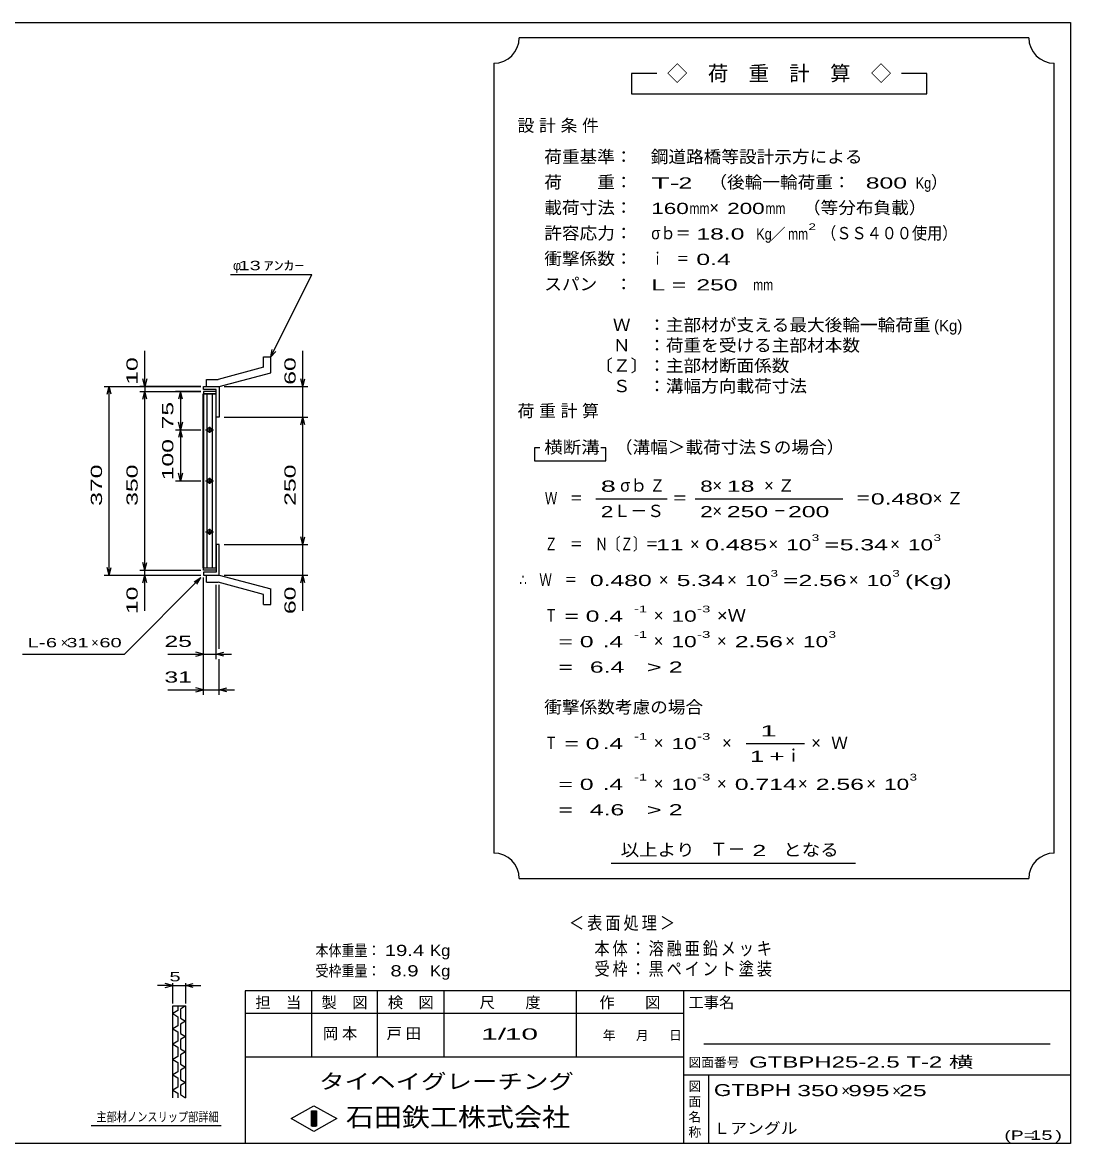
# Model space of a CAD drawing. Units: millimetres, scale not verified. Extents: x -1820 to 1731, y -1282 to 1054.
# Drawn here: x -326 to 1731, y -1146 to 1054 of the extents above; entities that cross this region are included whole.
import ezdxf
from ezdxf.enums import TextEntityAlignment as Align

# ---------------------------------------------------------------- set-up
doc = ezdxf.new("R2010")
doc.units = ezdxf.units.MM
doc.header["$LTSCALE"] = 10
for name, color, linetype, lineweight in [('0_2', 150, 'Continuous', 25), ('16', 3, 'Continuous', 25), ('19', 6, 'Continuous', 25), ('22', 4, 'Continuous', 25), ('24', 2, 'Continuous', 25), ('32', 4, 'Continuous', 25)]:
    doc.layers.add(name, color=color, linetype=linetype, lineweight=lineweight)
doc.styles.add('ベクトル', font='')
doc.styles.get('ベクトル').set_extended_font_data('ベクトル')

msp = doc.modelspace()

# ---------------------------------------------------------------- linework, layer by layer
at = {"layer": '0_2'}
for p, q in [((-1729, 1053.5), (1731, 1053.5)), ((1731, 1053.5), (1731, -1146.5)), ((1731, -846.5), (111, -846.5)), ((111, -846.5), (111, -1146.5)), ((241, -846.5), (241, -976.5)), ((371, -976.5), (371, -846.5)), ((501, -846.5), (501, -976.5)), ((761, -976.5), (761, -846.5)), ((971, -846.5), (971, -1146.5)), ((971, -891.5), (111, -891.5)), ((1691, -951.5), (1011, -951.5)), ((111, -976.5), (971, -976.5)), ((971, -1011.5), (1731, -1011.5)), ((1021, -1146.5), (1021, -1011.5)), ((201, -1097.5), (246, -1072.5)), ((246, -1072.5), (291, -1097.5)), ((246, -1122.5), (201, -1097.5)), ((241, -1082.5), (251, -1082.5)), ((241, -1112.5), (241, -1082.5)), ((241, -1082.5), (243, -1082.5)), ((243, -1082.5), (243, -1112.5)), ((245, -1112.5), (245, -1082.5)), ((245, -1082.5), (247, -1082.5)), ((291, -1097.5), (246, -1122.5)), ((247, -1082.5), (247, -1112.5)), ((249, -1112.5), (249, -1082.5)), ((249, -1082.5), (251, -1082.5)), ((251, -1082.5), (251, -1112.5)), ((251, -1082.5), (251, -1112.5)), ((251, -1112.5), (241, -1112.5)), ((243, -1112.5), (245, -1112.5)), ((247, -1112.5), (249, -1112.5)), ((1731, -1146.5), (-1729, -1146.5))]:
    msp.add_line(p, q, dxfattribs=at)
at = {"layer": '16'}
for p, q in [((28.3, -16.5), (28.3, 324.5)), ((28.3, 324.5), (29, 324.5)), ((54, 329), (29, 329)), ((29, 329), (29, 324.5)), ((29, 324.5), (54, 324.5)), ((29, 324.5), (29, -16.5)), ((54, 324.5), (29, 324.5)), ((36, 324.5), (36, -16.5)), ((47, -16.5), (47, 324.5)), ((54, 324.5), (54, 329)), ((54, -16.5), (54, 324.5)), ((33, 254), (49, 254)), ((43, 257), (39, 257)), ((39, 251), (43, 251)), ((41, 260), (41, 248)), ((33, 154), (49, 154)), ((43, 157), (39, 157)), ((41, 160), (41, 148)), ((39, 151), (43, 151)), ((33, 54), (49, 54)), ((43, 57), (39, 57)), ((39, 51), (43, 51)), ((41, 60), (41, 48)), ((29, -16.5), (28.3, -16.5)), ((29, -16.5), (54, -16.5)), ((29, -21), (29, -16.5)), ((29, -16.5), (54, -16.5)), ((54, -21), (29, -21)), ((54, -16.5), (54, -21))]:
    msp.add_line(p, q, dxfattribs=at)
for centre, radius, start, end in [((39, 254), 3, 90, 270), ((41, 254), 4, 46.6, 133.4), ((41, 254), 4, 226.6, 313.4), ((43, 254), 3, 270, 90), ((39, 154), 3, 90, 270), ((41, 154), 4, 46.6, 133.4), ((43, 154), 3, 270, 90), ((41, 154), 4, 226.6, 313.4), ((39, 54), 3, 90, 270), ((41, 54), 4, 46.6, 133.4), ((41, 54), 4, 226.6, 313.4), ((43, 54), 3, 270, 90)]:
    msp.add_arc(centre, radius, start, end, dxfattribs=at)
at = {"layer": '19'}
for p, q in [((147, 397), (161, 397)), ((147, 377), (147, 397)), ((161, 366), (161, 397)), ((147, 377), (58, 353)), ((35, 353), (58, 353)), ((35, 339), (35, 353)), ((60, 339), (161, 366)), ((29, 333), (29, 339)), ((29, 339), (59, 339)), ((54, 333), (29, 333)), ((35, 339), (60, 339)), ((54, 279), (54, 333)), ((59, 339), (60, 338)), ((60, 338), (60, 279)), ((60, 279), (54, 279)), ((60, 29), (54, 29)), ((54, 29), (54, -25)), ((60, -30), (60, 29)), ((29, -25), (29, -31)), ((54, -25), (29, -25)), ((29, -31), (59, -31)), ((35, -31), (60, -31)), ((35, -45), (35, -31)), ((59, -31), (60, -30)), ((60, -31), (161, -58)), ((35, -45), (58, -45)), ((147, -69), (58, -45)), ((161, -89), (161, -58)), ((147, -89), (147, -69)), ((147, -89), (161, -89))]:
    msp.add_line(p, q, dxfattribs=at)
at = {"layer": '22'}
for p, q in [((82, 559), (242, 559)), ((161, 397), (242, 559)), ((-86, 339), (-86, 409)), ((161, 397), (164, 411.6)), ((161, 397), (171, 408)), ((224, 339), (224, 409)), ((-86, 339), (-90, 354)), ((-82, 354), (-86, 339)), ((224, 339), (220, 354)), ((224, 339), (228, 354)), ((-166, 339), (24, 339)), ((-160, 324), (-156, 339)), ((-152, 324), (-156, 339)), ((-156, -31), (-156, 339)), ((24, 339), (-96, 339)), ((-86, 339), (-86, 329)), ((70, 339), (234, 339)), ((224, 279), (224, 339)), ((-96, 329), (24, 329)), ((-90, 314), (-86, 329)), ((-82, 314), (-86, 329)), ((-86, -21), (-86, 329)), ((24, 329), (-26, 329)), ((-16, 329), (-20, 314)), ((-12, 314), (-16, 329)), ((-16, 329), (-16, 254)), ((-16, 254), (-20, 269)), ((-12, 269), (-16, 254)), ((70, 279), (234, 279)), ((220, 264), (224, 279)), ((228, 264), (224, 279)), ((224, 29), (224, 279)), ((-26, 254), (24, 254)), ((-16, 254), (-20, 239)), ((-12, 239), (-16, 254)), ((-16, 254), (-16, 154)), ((-26, 154), (24, 154)), ((-16, 154), (-20, 169)), ((-12, 169), (-16, 154)), ((224, 29), (220, 44)), ((224, 29), (228, 44)), ((70, 29), (234, 29)), ((224, -31), (224, 29)), ((-156, -31), (-160, -16)), ((-156, -31), (-152, -16)), ((-96, -21), (24, -21)), ((-86, -21), (-90, -6)), ((-86, -21), (-82, -6)), ((-86, -31), (-86, -21)), ((-166, -31), (24, -31)), ((-126, -186), (24, -36)), ((-96, -31), (24, -31)), ((-90, -46), (-86, -31)), ((-82, -46), (-86, -31)), ((-86, -101), (-86, -31)), ((11, -44), (24, -36)), ((16, -49), (24, -36)), ((29, -196), (29, -36)), ((29, -266), (29, -36)), ((70, -31), (234, -31)), ((220, -46), (224, -31)), ((228, -46), (224, -31)), ((224, -101), (224, -31)), ((54, -196), (54, -50)), ((60, -176), (60, -50)), ((-326, -186), (-126, -186)), ((-41, -186), (29, -186)), ((29, -186), (14, -182)), ((14, -190), (29, -186)), ((29, -186), (54, -186)), ((54, -186), (69, -182)), ((69, -190), (54, -186)), ((54, -186), (84, -186)), ((60, -266), (60, -196)), ((-41, -256), (29, -256)), ((29, -256), (14, -252)), ((14, -260), (29, -256)), ((29, -256), (60, -256)), ((60, -256), (75, -252)), ((75, -260), (60, -256)), ((60, -256), (90, -256))]:
    msp.add_line(p, q, dxfattribs=at)
at = {"layer": '24', "color": 4}
for p, q in [((1649, 1023.5), (649, 1023.5)), ((599, 973.5), (599, -576.5)), ((1699, -576.5), (1699, 973.5)), ((919, 953.5), (869, 953.5)), ((869, 953.5), (869, 913.5)), ((1449, 953.5), (1399, 953.5)), ((1449, 913.5), (1449, 953.5)), ((869, 913.5), (1449, 913.5)), ((689, 218.5), (679, 218.5)), ((679, 218.5), (679, 193.5)), ((819, 218.5), (809, 218.5)), ((819, 193.5), (819, 218.5)), ((679, 193.5), (819, 193.5)), ((799, 118.5), (939, 118.5)), ((994, 118.5), (1284, 118.5)), ((1094, -361.5), (1209, -361.5)), ((829, -596.5), (1309, -596.5)), ((649, -626.5), (1649, -626.5))]:
    msp.add_line(p, q, dxfattribs=at)
for centre, start, end in [((599, 1023.5), 270, 0), ((1699, 1023.5), 180, 270), ((599, -626.5), 0, 90), ((1699, -626.5), 90, 180)]:
    msp.add_arc(centre, 50, start, end, dxfattribs=at)
at = {"layer": '32'}
for p, q in [((-31, -836.5), (-46, -832.5)), ((-31, -871.5), (-31, -831.5)), ((-6, -831.5), (-6, -871.5)), ((-6, -836.5), (9, -832.5)), ((-31, -836.5), (-61, -836.5)), ((-46, -840.5), (-31, -836.5)), ((-31, -836.5), (-6, -836.5)), ((9, -840.5), (-6, -836.5)), ((-6, -836.5), (24, -836.5)), ((-31, -876.5), (-6, -876.5)), ((-31, -1056.5), (-31, -876.5)), ((-21, -876.5), (-21, -885.5)), ((-6, -876.5), (-16, -882.5)), ((-6, -876.5), (-6, -1056.5)), ((-21, -885.5), (-31, -891.5)), ((-31, -891.5), (-21, -897.5)), ((-21, -897.5), (-21, -915.5)), ((-16, -882.5), (-16, -900.5)), ((-16, -900.5), (-6, -906.5)), ((-21, -915.5), (-31, -921.5)), ((-31, -921.5), (-21, -927.5)), ((-6, -906.5), (-16, -912.5)), ((-16, -912.5), (-16, -930.5)), ((-21, -945.5), (-31, -951.5)), ((-21, -927.5), (-21, -945.5)), ((-16, -930.5), (-6, -936.5)), ((-6, -936.5), (-16, -942.5)), ((-16, -942.5), (-16, -960.5)), ((-31, -951.5), (-21, -957.5)), ((-21, -957.5), (-21, -975.5)), ((-16, -960.5), (-6, -966.5)), ((-6, -966.5), (-16, -972.5)), ((-21, -975.5), (-31, -981.5)), ((-31, -981.5), (-21, -987.5)), ((-21, -987.5), (-21, -1005.5)), ((-16, -972.5), (-16, -990.5)), ((-21, -1005.5), (-31, -1011.5)), ((-31, -1011.5), (-21, -1017.5)), ((-16, -990.5), (-6, -996.5)), ((-6, -996.5), (-16, -1002.5)), ((-16, -1002.5), (-16, -1020.5)), ((-21, -1017.5), (-21, -1035.5)), ((-16, -1020.5), (-6, -1026.5)), ((-6, -1026.5), (-16, -1032.5)), ((-16, -1032.5), (-16, -1050.5)), ((-21, -1035.5), (-31, -1041.5)), ((-31, -1041.5), (-21, -1047.5)), ((-21, -1047.5), (-21, -1056.5)), ((-16, -1050.5), (-6, -1056.5)), ((64, -1111.5), (-191, -1111.5))]:
    msp.add_line(p, q, dxfattribs=at)

# ---------------------------------------------------------------- texts
at = {"layer": '0_2', "style": 'ベクトル'}
for s, height, p in [('担\u3000当', 21.99, (131, -869.5)), ('製\u3000図', 21.99, (261, -869.5)), ('検\u3000図', 21.99, (391, -869.5)), ('尺\u3000\u3000度', 21.99, (571, -869.5)), ('作\u3000\u3000図', 21.99, (806, -869.5)), ('工事名', 21.99, (981, -869.5)), ('年', 18.3, (813, -934)), ('月', 18.3, (878, -934)), ('日', 18.3, (943, -934)), ('図面番号', 18.33, (981, -987)), ('図', 18.3, (981, -1034)), ('面', 18.3, (981, -1064)), ('名', 18.3, (981, -1094)), ('称', 18.3, (981, -1124))]:
    msp.add_text(s, height=height, dxfattribs=at).set_placement(p, align=Align.MIDDLE_LEFT)
at = {"layer": '0_2', "color": 222, "style": 'ベクトル'}
for s, height, width, p in [('タイヘイグレーチング', 29.33, 1.25, (256, -1024.5)), ('石田鉄工株式会社', 36.66, 1.1, (308.5, -1094.5))]:
    msp.add_text(s, height=height, dxfattribs=dict(at, width=width)).set_placement(p, align=Align.MIDDLE_LEFT)
at = {"layer": '22', "color": 2, "style": 'ベクトル'}
for s, height, p in [('φ', 18.3, (87, 576.5)), ('×', 18.3, (-251, -163.5)), ('×', 18.3, (-191, -163.5)), ('×', 22, (1281, -1042.5)), ('×', 22, (1381, -1042.5))]:
    msp.add_text(s, height=height, dxfattribs=at).set_placement(p, align=Align.MIDDLE_LEFT)
for s, height, width, p in [(' 13 ', 18.33, 1.6, (87, 576.5)), ('ｱﾝｶｰ', 18.33, 1.6, (147, 576.5)), (' 25 ', 21.99, 1.65, (-61, -161)), ('L-', 18.33, 1.6, (-316, -163.5)), (' 6 ', 18.33, 1.6, (-291, -163.5)), (' 31 ', 18.33, 1.6, (-251, -163.5)), (' 60 ', 18.33, 1.6, (-186, -163.5)), (' 31 ', 21.99, 1.65, (-61, -231)), ('本体重量：', 21.99, 0.85, (249, -767.5)), (' 19.4', 21.99, 1.35, (374, -767.5)), ('Kg', 21.99, 1.1, (474, -767.5)), ('受枠重量：', 21.99, 0.85, (249, -807.5)), ('  8.9', 21.99, 1.35, (374, -807.5)), ('Kg', 21.99, 1.1, (474, -807.5)), ('1/', 21.99, 2, (574, -931.5)), (' 10 ', 21.99, 2, (604, -931.5)), ('GTBPH25-2.5 T-2 横             ', 21.99, 1.6, (1100, -986.5)), ('GTBPH', 23.46, 1.4, (1031, -1041.5)), (' 350 ', 21.99, 1.65, (1181, -1042.5)), (' 995 ', 21.99, 1.65, (1281, -1042.5)), (' 25 ', 21.99, 1.65, (1381, -1042.5)), ('Ｌアングル', 21.99, 1.1, (1030, -1116.5)), ('(P=', 18.33, 1.55, (1601, -1130)), (' 15 ', 18.33, 1.6, (1641, -1130)), (')', 18.3, 1.6, (1701, -1130))]:
    msp.add_text(s, height=height, dxfattribs=dict(at, width=width)).set_placement(p, align=Align.MIDDLE_LEFT)
at = {"layer": '22', "color": 2, "style": 'ベクトル', "width": 1.65}
for s, p in [(' 10 ', (-111, 329)), (' 60 ', (199, 329)), (' 75 ', (-41, 241.5)), (' 100 ', (-41, 141.5)), (' 370 ', (-181, 91.5)), (' 350 ', (-111, 91.5)), (' 250 ', (199, 91.5)), (' 10 ', (-111, -121)), (' 60 ', (199, -121))]:
    msp.add_text(s, height=21.99, rotation=90, dxfattribs=at).set_placement(p, align=Align.MIDDLE_LEFT)
at = {"layer": '22', "color": 2, "attachment_point": 4, "style": 'ベクトル'}
for s, insert, char_height in [('\\T1.2;\\W0.85;＜表面処理＞', (746.5, -715), 25.66), ('\\T1.19;\\W0.85;本体：溶融亜鉛メッキ', (796.5, -765), 25.66), ('\\T1.19;\\W0.85;受枠：黒ペイント塗装', (796.5, -805), 25.66), ('\\T1.25;岡本\u3000', (263.5, -931.5), 21.99), ('\\T1.25;戸田\u3000', (388.5, -931.5), 21.99)]:
    msp.add_mtext(s, dxfattribs=dict(at, insert=insert, char_height=char_height))
at = {"layer": '24', "style": 'ベクトル'}
for s, height, p in [('◇\u3000荷\u3000重\u3000計\u3000算\u3000◇', 29.33, (939, 953.5)), ('）', 24.2, (1457, 740)), ('×', 24.2, (1022, 690)), ('／', 22, (1141.5, 638.5)), ('(Kg)', 21.99, (1463, 458.5)), ('σｂ', 24.19, (847, 145)), ('×', 24.2, (1028, 145)), ('Ｌ－Ｓ', 24.19, (834, 95)), ('×', 24.2, (1028, 95)), ('×', 24.2, (984, 30)), ('×', 24.2, (1138, 30)), ('×', 24.2, (1377, 30)), ('×', 24.2, (923, -40)), ('×', 24.2, (1057, -40)), ('×', 24.2, (1296, -40)), ('×', 24.2, (913, -110)), ('×', 24.2, (913, -160)), ('×', 24.2, (1037, -160)), ('×', 24.2, (1171, -160)), ('Ｗ', 24.2, (1261, -360)), ('×', 24.2, (913, -360)), ('×', 24.2, (1047, -360)), ('ｉ', 24.2, (1170.5, -385)), ('×', 24.2, (1222, -360)), ('×', 24.2, (913, -440)), ('×', 24.2, (1037, -440)), ('×', 24.2, (1196, -440)), ('×', 24.2, (1330, -440)), ('Ｔ－', 25.66, (1023, -569))]:
    msp.add_text(s, height=height, dxfattribs=at).set_placement(p, align=Align.MIDDLE_LEFT)
for s, height, width, p in [('荷重基準：\u3000', 24.19, 1.05, (698, 790)), ('鋼道路橋等設計示方による', 24.19, 1.05, (907, 790)), ('荷\u3000\u3000重：\u3000', 24.19, 1.05, (698, 740)), ('T-', 21.99, 2, (908, 738.5)), (' 2 ', 21.99, 1.65, (948, 738.5)), ('（後輪一輪荷重：', 24.19, 1.05, (1022, 740)), ('  800', 21.99, 1.65, (1302, 738.5)), ('Kg', 21.99, 0.85, (1427, 738.5)), ('載荷寸法：\u3000', 24.19, 1.05, (698, 690)), ('\u3000（等分布負載）', 24.19, 1.05, (1171, 690)), ('160', 21.99, 1.5, (908, 688.5)), ('mm', 21.99, 0.8, (983, 688.5)), ('200', 21.99, 1.5, (1057, 688.5)), ('mm', 21.99, 0.8, (1132, 688.5)), ('許容応力：\u3000', 24.19, 1.05, (698, 640)), ('σｂ＝', 24.19, 0.9, (908, 640)), (' 18.0', 21.99, 1.65, (983, 638.5)), ('Kg', 21.99, 0.85, (1114, 638.5)), ('mm', 21.99, 0.8, (1176.5, 638.5)), ('2', 13.2, 1.5, (1216.5, 652.5)), ('（ＳＳ４００使用）', 24.19, 0.9, (1241.5, 640)), ('衝撃係数：\u3000', 24.19, 1.05, (698, 590)), ('ｉ\u3000＝', 24.19, 0.75, (908, 590)), (' 0.4', 21.99, 1.65, (983, 588.5)), ('スパン\u3000：\u3000', 24.19, 1.05, (698, 540)), ('L =', 21.99, 1.65, (908, 538.5)), (' 250 ', 21.99, 1.65, (983, 538.5)), ('mm', 21.99, 0.8, (1108, 538.5)), ('\u3000Ｗ\u3000：主部材が支える最大後輪一輪荷重', 24.19, 1.05, (798, 460)), ('\u3000Ｎ\u3000：荷重を受ける主部材本数', 24.19, 1.05, (798, 420)), ('〔Ｚ〕：主部材断面係数', 24.19, 1.05, (798, 380)), ('\u3000Ｓ\u3000：溝幅方向載荷寸法', 24.19, 1.05, (798, 340)), ('横断溝', 24.19, 1.1, (698, 220)), ('\u3000（溝幅＞載荷寸法Ｓの場合）', 24.19, 1.05, (802, 220)), ('8', 22, 1.8, (809, 143.5)), ('Ｚ', 24.2, 0.9, (905, 145)), ('8', 22, 1.5, (1004, 143.5)), (' 18 ', 21.99, 1.65, (1043, 143.5)), ('Ｗ\u3000＝', 24.19, 0.75, (699, 120)), ('＝', 24.2, 0.9, (949, 120)), ('＝', 24.2, 0.9, (1309, 120)), ('0.480', 21.99, 1.65, (1339, 118.5)), ('2', 22, 1.5, (809, 93.5)), ('2', 22, 1.5, (1004, 93.5)), (' 250 ', 21.99, 1.65, (1043, 93.5)), ('－', 24.2, 0.75, (1148, 95)), (' 200 ', 21.99, 1.65, (1163, 93.5)), ('Ｚ\u3000＝\u3000Ｎ〔Ｚ〕＝', 24.19, 0.75, (699, 30)), ('3', 13.2, 1.5, (1223, 42.5)), ('3', 13.2, 1.5, (1462, 42.5)), (' 11 ', 21.99, 1.65, (904, 28.5)), ('0.485', 21.99, 1.65, (1014, 28.5)), ('10', 21.99, 1.5, (1173, 28.5)), ('=', 22, 1.7, (1248, 28.5)), ('5.34', 21.99, 1.65, (1278, 28.5)), ('10', 21.99, 1.5, (1412, 28.5)), ('3', 13.2, 1.5, (1142, -27.5)), ('3', 13.2, 1.5, (1381, -27.5)), ('∴\u3000Ｗ\u3000＝', 24.19, 0.75, (649, -40)), (' 0.480', 21.99, 1.65, (774, -41.5)), ('5.34', 21.99, 1.65, (958, -41.5)), ('10', 21.99, 1.5, (1092, -41.5)), ('=', 22, 1.7, (1167, -41.5)), ('2.56', 21.99, 1.65, (1197, -41.5)), ('10', 21.99, 1.5, (1331, -41.5)), ('(Kg)', 21.99, 1.65, (1406, -41.5)), ('Ｔ', 24.2, 0.75, (699, -110)), (' = 0', 21.99, 1.65, (724, -111.5)), (' .4 ', 21.99, 1.65, (799, -111.5)), ('-1', 13.2, 1.65, (874, -97.5)), ('10', 21.99, 1.5, (948, -111.5)), ('-3', 13.2, 1.65, (998, -97.5)), ('×Ｗ', 24.19, 1.1, (1037, -110)), ('  = 0', 21.99, 1.65, (699, -161.5)), (' .4 ', 21.99, 1.65, (799, -161.5)), ('-1', 13.2, 1.65, (874, -147.5)), ('10', 21.99, 1.5, (948, -161.5)), ('-3', 13.2, 1.65, (998, -147.5)), ('2.56', 21.99, 1.65, (1072, -161.5)), ('10', 21.99, 1.5, (1206, -161.5)), ('3', 13.2, 1.5, (1256, -147.5)), ('  =', 21.99, 1.65, (699, -211.5)), (' 6.4', 21.99, 1.65, (774, -211.5)), ('>', 22, 1.7, (899, -211.5)), (' 2 ', 21.99, 1.65, (929, -211.5)), ('衝撃係数考慮の場合', 24.19, 1.05, (698, -290)), ('Ｔ', 24.2, 0.75, (699, -360)), (' = 0', 21.99, 1.65, (724, -361.5)), (' .4 ', 21.99, 1.65, (799, -361.5)), ('-1', 13.2, 1.65, (874, -347.5)), ('10', 21.99, 1.5, (948, -361.5)), ('-3', 13.2, 1.65, (998, -347.5)), ('  = 0', 21.99, 1.65, (699, -441.5)), (' .4 ', 21.99, 1.65, (799, -441.5)), ('-1', 13.2, 1.65, (874, -427.5)), ('10', 21.99, 1.5, (948, -441.5)), ('-3', 13.2, 1.65, (998, -427.5)), ('0.714', 21.99, 1.65, (1072, -441.5)), ('2.56', 21.99, 1.65, (1231, -441.5)), ('10', 21.99, 1.5, (1365, -441.5)), ('3', 13.2, 1.5, (1415, -427.5)), (' 4.6', 21.99, 1.65, (774, -491.5)), ('>', 22, 1.7, (899, -491.5)), (' 2 ', 21.99, 1.65, (929, -491.5)), ('  =', 21.99, 1.65, (699, -491.5)), ('以上より\u3000', 24.19, 1.1, (848, -570)), (' 2 ', 21.99, 1.65, (1093, -571.5)), ('となる', 24.19, 1.1, (1167, -570))]:
    msp.add_text(s, height=height, dxfattribs=dict(at, width=width)).set_placement(p, align=Align.MIDDLE_LEFT)
at = {"layer": '24', "attachment_point": 4, "style": 'ベクトル'}
for s, insert, char_height in [('\\T1.28;設計条件', (645.5, 850), 24.19), ('\\T1.28;荷重計算', (645.5, 290), 24.19), ('\\T1.42;×Ｚ', (1129.5, 145), 24.19), ('\\T1.42;×Ｚ', (1460.5, 120), 24.19), ('\\T1.25;\\W2;\\~1\\~', (1101.5, -336.5), 21.99), ('\\T1.33;\\W1.75;1+', (1101.5, -386.5), 21.99)]:
    msp.add_mtext(s, dxfattribs=dict(at, insert=insert, char_height=char_height))
at = {"layer": '32', "color": 2, "style": 'ベクトル'}
for s, width, p in [(' 5 ', 1.6, (-48.5, -819)), ('主部材ノンスリップ部詳細', 0.8, (-181, -1094))]:
    msp.add_text(s, height=18.33, dxfattribs=dict(at, width=width)).set_placement(p, align=Align.MIDDLE_LEFT)

doc.saveas('drawing.dxf')
